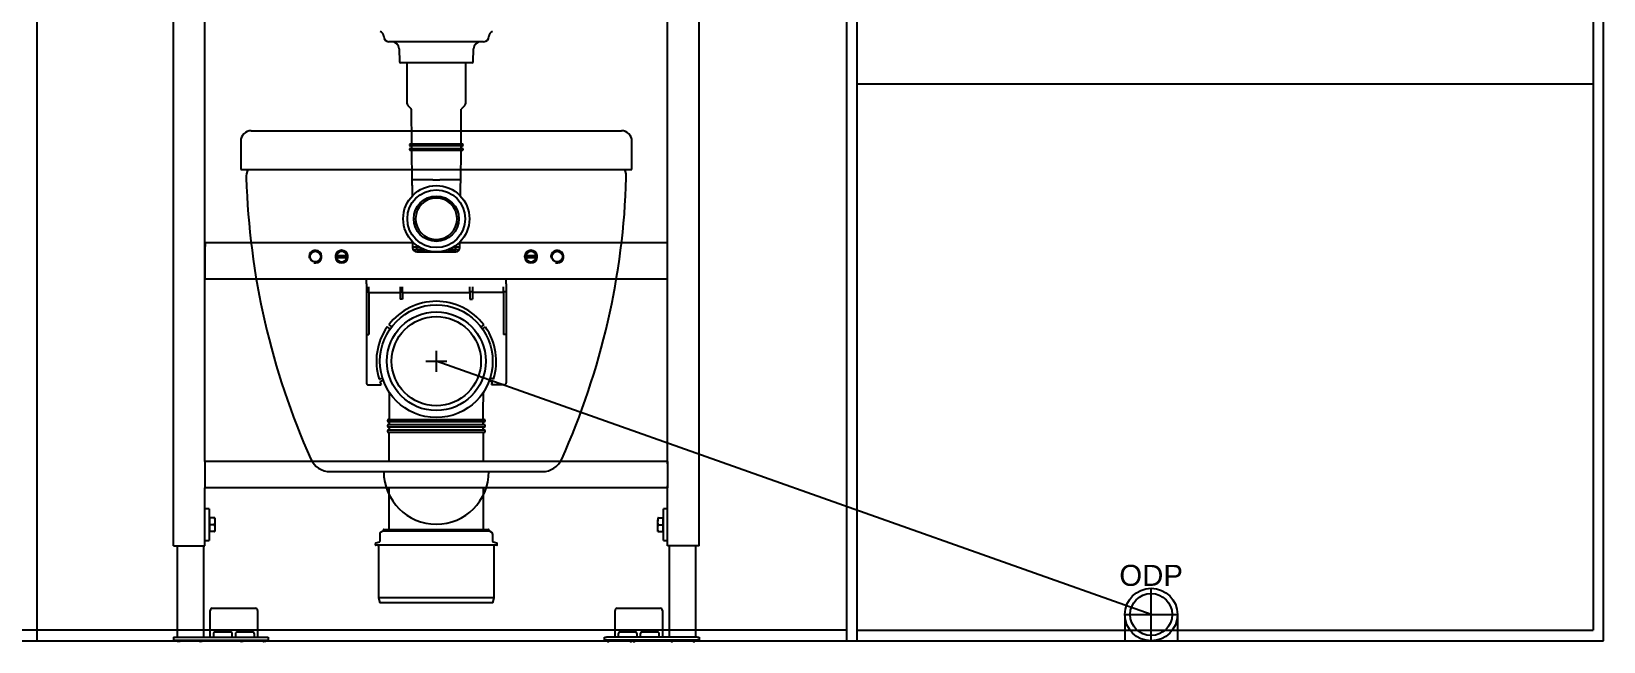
# Model space of a CAD drawing. Header units: millimetres. Extents: x 976 to 9349, y -1578 to 2211.
# Drawn here: x 3966.7 to 4116.2, y 973.6 to 1031.7 of the extents above; entities that cross this region are included whole.
import ezdxf
from ezdxf.lldxf.tags import DXFTag

# ---------------------------------------------------------------- set-up
doc = ezdxf.new("R2010")
doc.units = ezdxf.units.MM
for name, color, linetype in [('Inst - odpływ', 35, 'Continuous'), ('Płytki', 254, 'Continuous'), ('Wbudowane', 175, 'Continuous'), ('Ściany', 7, 'Continuous')]:
    doc.layers.add(name, color=color, linetype=linetype)
tags = doc.linetypes.add('06B018', pattern=[6.75, 4.32, -0.54, 0.09, -0.54, 0.09, -0.54, 0.09, -0.54]).pattern_tags.tags
tags[18:19] = [DXFTag(74, 4), DXFTag(75, 0), DXFTag(340, '0'), DXFTag(46, 1.0), DXFTag(50, 0.0), DXFTag(44, 0.0), DXFTag(45, 0.0)]
tags[16:17] = [DXFTag(74, 4), DXFTag(75, 0), DXFTag(340, '0'), DXFTag(46, 1.0), DXFTag(50, 0.0), DXFTag(44, 0.0), DXFTag(45, 0.0)]
tags[14:15] = [DXFTag(74, 4), DXFTag(75, 0), DXFTag(340, '0'), DXFTag(46, 1.0), DXFTag(50, 0.0), DXFTag(44, 0.0), DXFTag(45, 0.0)]
tags[12:13] = [DXFTag(74, 4), DXFTag(75, 0), DXFTag(340, '0'), DXFTag(46, 1.0), DXFTag(50, 0.0), DXFTag(44, 0.0), DXFTag(45, 0.0)]
tags[10:11] = [DXFTag(74, 4), DXFTag(75, 0), DXFTag(340, '0'), DXFTag(46, 1.0), DXFTag(50, 0.0), DXFTag(44, 0.0), DXFTag(45, 0.0)]
tags[8:9] = [DXFTag(74, 4), DXFTag(75, 0), DXFTag(340, '0'), DXFTag(46, 1.0), DXFTag(50, 0.0), DXFTag(44, 0.0), DXFTag(45, 0.0)]
tags[6:7] = [DXFTag(74, 4), DXFTag(75, 0), DXFTag(340, '0'), DXFTag(46, 1.0), DXFTag(50, 0.0), DXFTag(44, 0.0), DXFTag(45, 0.0)]
tags[4:5] = [DXFTag(74, 4), DXFTag(75, 0), DXFTag(340, '0'), DXFTag(46, 1.0), DXFTag(50, 0.0), DXFTag(44, 0.0), DXFTag(45, 0.0)]

# ---------------------------------------------------------------- blocks, each defined once
blk = doc.blocks.new('Z$W@#22483')
for p, q in [((237.3, 0), (237.3, 257.2)), ((0, 0), (237.3, 0))]:
    blk.add_line(p, q)
blk = doc.blocks.new('Z$W@#11419')
for p, q in [((1, 37.42), (36.2, 37.42)), ((0, 36.42), (0, 33.72)), ((37.2, 33.72), (37.2, 36.42)), ((0, 33.72), (37.2, 33.72)), ((2.53, 33.72), (34.67, 33.72)), ((18.6, 16.5), (18.6, 14.5)), ((17.6, 15.5), (19.6, 15.5)), ((8.5, 5), (28.7, 5))]:
    blk.add_line(p, q)
for centre, radius, start, end in [((1, 36.42), 1, 90, 180), ((36.2, 36.42), 1, 0, 90), ((2.53, 33), 2, 158.8052, 181.7005), ((70.98, 35.03), 70.48, 181.7005, 204.1636), ((-33.78, 35.03), 70.48, 335.8364, 358.2995), ((34.67, 33), 2, 358.2995, 21.1948), ((8.5, 7), 2, 204.1636, 270), ((28.7, 7), 2, 270, 335.8364), ((18.6, 5), 5, 180, 0)]:
    blk.add_arc(centre, radius, start, end)
blk = doc.blocks.new('Z$W@#19358')
for p, q in [((0, 60), (70, 60)), ((0, 60), (0, 0)), ((70, 60), (70, 0)), ((0, 52), (70, 52)), ((0, 0), (70, 0))]:
    blk.add_line(p, q)

msp = doc.modelspace()

# ---------------------------------------------------------------- linework, layer by layer
at = {"linetype": 'Continuous'}
for p, q in [((3980.168, 982.768), (3980.168, 1090.108)), ((4030.168, 982.768), (4030.168, 1090.108)), ((3983.168, 990.768), (3983.168, 1087.266)), ((4027.168, 990.568), (4027.168, 1087.266)), ((4000.168, 1031.213), (4000.168, 1031.208)), ((4009.668, 1030.708), (4000.668, 1030.708)), ((4010.168, 1031.208), (4010.168, 1031.213)), ((4001.622, 1030.033), (4001.665, 1028.805)), ((4008.572, 1028.708), (4001.765, 1028.708)), ((4002.368, 1028.708), (4002.368, 1024.868)), ((4007.968, 1024.868), (4007.968, 1028.708)), ((4008.672, 1028.805), (4008.714, 1030.033)), ((4002.456, 1024.656), (4002.775, 1024.337)), ((4002.789, 1024.302), (4002.813, 1021.008)), ((4007.523, 1021.008), (4007.547, 1024.302)), ((4007.562, 1024.337), (4007.88, 1024.656)), ((4002.628, 1020.938), (4002.628, 1020.848)), ((4002.628, 1020.508), (4002.628, 1020.418)), ((4002.678, 1020.988), (4007.658, 1020.988)), ((4007.658, 1020.798), (4002.678, 1020.798)), ((4002.678, 1020.558), (4007.658, 1020.558)), ((4007.658, 1020.368), (4002.678, 1020.368)), ((4002.815, 1020.778), (4002.816, 1020.578)), ((4002.818, 1020.348), (4002.838, 1017.568)), ((4007.498, 1017.568), (4007.518, 1020.348)), ((4007.52, 1020.578), (4007.521, 1020.778)), ((4007.708, 1020.848), (4007.708, 1020.938)), ((4007.708, 1020.418), (4007.708, 1020.508)), ((4004.828, 1017.568), (4002.838, 1017.568)), ((4004.828, 1017.568), (4005.494, 1017.568)), ((4007.498, 1017.568), (4005.494, 1017.568)), ((3983.178, 1011.618), (4002.918, 1011.618)), ((3983.178, 1011.618), (3983.178, 1011.218)), ((3983.178, 1008.568), (3983.178, 1011.218)), ((4002.918, 1011.618), (4002.918, 1011.218)), ((4002.918, 1011.218), (4002.918, 1011.118)), ((4003.318, 1011.168), (4002.924, 1011.168)), ((4003.318, 1010.918), (4002.972, 1010.918)), ((4003.318, 1010.918), (4003.318, 1011.169)), ((4003.318, 1011.169), (4003.545, 1011.169)), ((4003.318, 1011.168), (4003.318, 1011.169)), ((4004.064, 1010.918), (4003.318, 1010.918)), ((4003.318, 1010.918), (4004.063, 1010.918)), ((4003.318, 1010.918), (4003.318, 1010.918)), ((4003.318, 1010.718), (4007.018, 1010.718)), ((4004.268, 1010.718), (4004.268, 1010.757)), ((4005.118, 1011.844), (4005.118, 1011.894)), ((4005.118, 1011.844), (4005.118, 1011.719)), ((4005.218, 1011.894), (4005.218, 1011.844)), ((4005.218, 1011.844), (4005.218, 1011.719)), ((4006.068, 1010.757), (4006.068, 1010.718)), ((4007.019, 1010.918), (4006.273, 1010.918)), ((4006.273, 1010.918), (4007.018, 1010.918)), ((4006.791, 1011.169), (4007.018, 1011.169)), ((4007.018, 1010.918), (4007.018, 1011.169)), ((4007.018, 1011.169), (4007.019, 1011.168)), ((4007.018, 1010.918), (4007.019, 1010.918)), ((4007.413, 1011.168), (4007.019, 1011.168)), ((4007.365, 1010.918), (4007.019, 1010.918)), ((4007.418, 1011.618), (4027.158, 1011.618)), ((4007.418, 1011.218), (4007.418, 1011.618)), ((4007.418, 1011.118), (4007.418, 1011.218)), ((4027.158, 1011.218), (4027.158, 1011.618)), ((4027.158, 1008.568), (4027.158, 1011.218)), ((3995.677, 1010.363), (3995.576, 1010.363)), ((3995.677, 1010.173), (3995.576, 1010.173)), ((3995.677, 1010.363), (3996.659, 1010.363)), ((3995.677, 1010.173), (3996.659, 1010.173)), ((3996.761, 1010.363), (3996.659, 1010.363)), ((3996.761, 1010.173), (3996.659, 1010.173)), ((4013.677, 1010.363), (4013.576, 1010.363)), ((4013.677, 1010.173), (4013.576, 1010.173)), ((4013.677, 1010.363), (4014.659, 1010.363)), ((4013.677, 1010.173), (4014.659, 1010.173)), ((4014.761, 1010.363), (4014.659, 1010.363)), ((4014.761, 1010.173), (4014.659, 1010.173)), ((3983.178, 1008.168), (3983.178, 1008.568)), ((3983.178, 1008.168), (4027.158, 1008.168)), ((3998.518, 1007.668), (3998.518, 1008.168)), ((3998.518, 1007.668), (3998.518, 1006.916)), ((4011.818, 1007.668), (4011.818, 1008.168)), ((4011.818, 1007.668), (4011.818, 1006.916)), ((4027.158, 1008.168), (4027.158, 1008.568)), ((3998.518, 1006.916), (3998.768, 1006.916)), ((3998.518, 1006.916), (3998.518, 1002.858)), ((3998.768, 1006.916), (3998.768, 1007.403)), ((3998.768, 1006.916), (3998.768, 1002.858)), ((3998.768, 1006.868), (4001.718, 1006.868)), ((4001.718, 1007.403), (4001.718, 1006.916)), ((4001.718, 1006.916), (4001.968, 1006.916)), ((4001.718, 1006.916), (4001.718, 1006.228)), ((4001.968, 1006.228), (4001.718, 1006.228)), ((4001.968, 1006.916), (4001.968, 1007.403)), ((4001.968, 1006.916), (4001.968, 1006.228)), ((4001.968, 1006.868), (4008.368, 1006.868)), ((4008.368, 1006.916), (4008.368, 1007.403)), ((4008.618, 1006.916), (4008.368, 1006.916)), ((4008.368, 1006.916), (4008.368, 1006.228)), ((4008.368, 1006.228), (4008.618, 1006.228)), ((4008.618, 1007.403), (4008.618, 1006.916)), ((4008.618, 1006.916), (4008.618, 1006.228)), ((4011.568, 1006.868), (4008.618, 1006.868)), ((4011.568, 1006.916), (4011.568, 1007.403)), ((4011.568, 1006.916), (4011.568, 1002.858)), ((4011.818, 1006.916), (4011.568, 1006.916)), ((4011.818, 1006.916), (4011.818, 1002.858)), ((4000.778, 1003.392), (4000.499, 1003.587)), ((4000.647, 1003.789), (4000.926, 1003.594)), ((4009.689, 1003.789), (4009.411, 1003.594)), ((4009.559, 1003.392), (4009.837, 1003.587)), ((3998.518, 1002.858), (3998.518, 998.268)), ((3998.518, 1002.858), (3998.768, 1002.858)), ((4011.818, 1002.858), (4011.568, 1002.858)), ((4011.818, 1002.858), (4011.818, 998.268)), ((3999.732, 998.605), (4000.051, 998.722)), ((4010.605, 998.605), (4010.285, 998.722)), ((3998.718, 998.068), (3999.931, 998.068)), ((4000.131, 998.485), (3999.812, 998.369)), ((4010.205, 998.485), (4010.524, 998.369)), ((4011.618, 998.068), (4010.405, 998.068)), ((4000.698, 996.288), (4000.698, 994.808)), ((4009.638, 994.808), (4009.638, 996.288)), ((4000.638, 994.788), (4009.698, 994.788)), ((4009.698, 994.548), (4000.638, 994.548)), ((4000.638, 994.288), (4009.698, 994.288)), ((4000.698, 994.528), (4000.698, 994.308)), ((4009.638, 994.308), (4009.638, 994.528)), ((4009.698, 994.048), (4000.638, 994.048)), ((4000.638, 993.788), (4009.698, 993.788)), ((4009.698, 993.548), (4000.638, 993.548)), ((4000.668, 993.528), (4000.668, 990.768)), ((4000.698, 994.028), (4000.698, 993.808)), ((4009.638, 993.808), (4009.638, 994.028)), ((4009.668, 990.768), (4009.668, 993.528)), ((3983.168, 990.768), (3983.168, 990.568)), ((4027.168, 990.768), (3983.168, 990.768)), ((3983.168, 990.568), (3983.168, 988.468)), ((4027.168, 990.768), (4027.168, 990.568)), ((4027.168, 990.568), (4027.168, 988.468)), ((3983.168, 988.468), (3983.168, 988.268)), ((3983.168, 982.768), (3983.168, 988.268)), ((4027.168, 988.268), (3983.168, 988.268)), ((4000.668, 988.268), (4000.668, 984.318)), ((4009.668, 984.318), (4009.668, 988.268)), ((4027.168, 982.768), (4027.168, 988.468)), ((4027.168, 988.468), (4027.168, 988.268)), ((3983.568, 986.268), (3983.168, 986.268)), ((3983.568, 986.268), (3983.568, 983.268)), ((3983.618, 985.35), (3983.608, 985.35)), ((3983.618, 984.768), (3983.618, 985.418)), ((3984.071, 985.418), (3983.618, 985.418)), ((3984.098, 985.418), (3984.071, 985.418)), ((3984.071, 985.418), (3984.098, 985.093)), ((3984.098, 985.418), (3984.098, 985.093)), ((4026.238, 985.093), (4026.265, 985.418)), ((4026.265, 985.418), (4026.238, 985.418)), ((4026.238, 985.418), (4026.238, 985.093)), ((4026.265, 985.418), (4026.718, 985.418)), ((4026.718, 985.418), (4026.718, 984.768)), ((4026.728, 985.35), (4026.718, 985.35)), ((4026.768, 983.268), (4026.768, 986.268)), ((4027.168, 986.268), (4026.768, 986.268)), ((3983.608, 984.187), (3983.618, 984.187)), ((3983.618, 984.118), (3983.618, 984.768)), ((3984.071, 984.768), (3983.618, 984.768)), ((3984.071, 984.118), (3983.618, 984.118)), ((3984.098, 985.093), (3984.071, 984.768)), ((3984.071, 984.768), (3984.098, 984.443)), ((3984.098, 984.443), (3984.071, 984.118)), ((3984.071, 984.118), (3984.098, 984.118)), ((3984.098, 985.093), (3984.098, 984.443)), ((3984.098, 984.443), (3984.098, 984.118)), ((3999.788, 983.842), (3999.788, 983.156)), ((4000.143, 984.188), (3999.876, 984.008)), ((4000.143, 984.268), (4000.143, 984.188)), ((4000.143, 984.188), (4010.193, 984.188)), ((4000.193, 984.318), (4010.143, 984.318)), ((4010.193, 984.188), (4010.193, 984.268)), ((4010.46, 984.008), (4010.193, 984.188)), ((4010.548, 983.156), (4010.548, 983.842)), ((4026.238, 984.443), (4026.238, 985.093)), ((4026.265, 984.768), (4026.238, 985.093)), ((4026.238, 984.443), (4026.265, 984.768)), ((4026.238, 984.118), (4026.238, 984.443)), ((4026.265, 984.118), (4026.238, 984.443)), ((4026.238, 984.118), (4026.265, 984.118)), ((4026.265, 984.768), (4026.718, 984.768)), ((4026.265, 984.118), (4026.718, 984.118)), ((4026.718, 984.768), (4026.718, 984.118)), ((4026.718, 984.187), (4026.728, 984.187)), ((3980.168, 982.768), (3980.368, 982.768)), ((3980.368, 982.768), (3982.968, 982.768)), ((3980.518, 982.768), (3980.518, 974.068)), ((3982.968, 982.768), (3983.168, 982.768)), ((3983.018, 982.768), (3983.018, 974.068)), ((3983.168, 983.268), (3983.568, 983.268)), ((3999.368, 982.967), (3999.368, 982.868)), ((3999.751, 983.108), (3999.405, 983.015)), ((4010.918, 982.818), (3999.418, 982.818)), ((3999.668, 982.768), (3999.668, 977.818)), ((4010.931, 983.015), (4010.585, 983.108)), ((4010.668, 977.818), (4010.668, 982.768)), ((4010.968, 982.868), (4010.968, 982.967)), ((4026.768, 983.268), (4027.168, 983.268)), ((4027.368, 982.768), (4027.168, 982.768)), ((4027.318, 982.768), (4027.318, 974.068)), ((4029.968, 982.768), (4027.368, 982.768)), ((4029.818, 982.768), (4029.818, 974.068)), ((4030.168, 982.768), (4029.968, 982.768)), ((4010.668, 977.818), (3999.668, 977.818)), ((3999.668, 977.818), (3999.802, 977.318)), ((4010.534, 977.318), (4010.668, 977.818)), ((3983.668, 974.268), (3983.668, 976.618)), ((3983.868, 976.818), (3987.968, 976.818)), ((3988.168, 976.618), (3988.168, 974.268)), ((4010.534, 977.318), (3999.802, 977.318)), ((4022.168, 974.268), (4022.168, 976.618)), ((4022.368, 976.818), (4026.468, 976.818)), ((4026.668, 976.618), (4026.668, 974.268)), ((3980.168, 974.068), (3980.168, 973.768)), ((3980.168, 974.068), (3980.368, 974.068)), ((3980.168, 973.768), (3980.368, 973.768)), ((3980.368, 974.068), (3988.968, 974.068)), ((3980.368, 973.768), (3988.968, 973.768)), ((3980.531, 973.763), (3980.595, 973.653)), ((3980.732, 973.648), (3980.604, 973.648)), ((3980.741, 973.653), (3980.805, 973.763)), ((3982.631, 973.763), (3982.695, 973.653)), ((3982.832, 973.648), (3982.704, 973.648)), ((3982.841, 973.653), (3982.905, 973.763)), ((3983.668, 974.068), (3983.668, 974.268)), ((3983.968, 974.358), (3983.968, 974.268)), ((3983.968, 974.268), (3983.968, 974.136)), ((3985.568, 974.558), (3984.168, 974.558)), ((3985.768, 974.268), (3985.768, 974.358)), ((3985.768, 974.136), (3985.768, 974.268)), ((3986.068, 974.358), (3986.068, 974.268)), ((3986.068, 974.268), (3986.068, 974.136)), ((3987.668, 974.558), (3986.268, 974.558)), ((3986.531, 973.763), (3986.595, 973.653)), ((3986.732, 973.648), (3986.604, 973.648)), ((3986.741, 973.653), (3986.805, 973.763)), ((3987.868, 974.268), (3987.868, 974.358)), ((3987.868, 974.136), (3987.868, 974.268)), ((3988.168, 974.268), (3988.168, 974.068)), ((3988.681, 973.763), (3988.745, 973.653)), ((3988.882, 973.648), (3988.754, 973.648)), ((3988.891, 973.653), (3988.955, 973.763)), ((3988.968, 974.068), (3989.168, 974.068)), ((3988.968, 973.768), (3989.168, 973.768)), ((3989.168, 974.068), (3989.168, 973.768)), ((4021.168, 973.768), (4021.168, 974.068)), ((4021.168, 974.068), (4021.368, 974.068)), ((4021.368, 973.768), (4021.168, 973.768)), ((4029.968, 974.068), (4021.368, 974.068)), ((4029.968, 973.768), (4021.368, 973.768)), ((4021.378, 973.768), (4021.445, 973.653)), ((4021.454, 973.648), (4021.582, 973.648)), ((4021.591, 973.653), (4021.658, 973.768)), ((4022.168, 974.068), (4022.168, 974.268)), ((4022.468, 974.358), (4022.468, 974.268)), ((4022.468, 974.268), (4022.468, 974.136)), ((4024.068, 974.558), (4022.668, 974.558)), ((4023.528, 973.768), (4023.595, 973.653)), ((4023.604, 973.648), (4023.732, 973.648)), ((4023.741, 973.653), (4023.808, 973.768)), ((4023.828, 973.768), (4023.895, 973.653)), ((4023.904, 973.648), (4024.032, 973.648)), ((4024.041, 973.653), (4024.108, 973.768)), ((4024.268, 974.268), (4024.268, 974.358)), ((4024.268, 974.136), (4024.268, 974.268)), ((4024.568, 974.358), (4024.568, 974.268)), ((4024.568, 974.268), (4024.568, 974.136)), ((4026.168, 974.558), (4024.768, 974.558)), ((4026.368, 974.268), (4026.368, 974.358)), ((4026.368, 974.136), (4026.368, 974.268)), ((4026.668, 974.268), (4026.668, 974.068)), ((4027.428, 973.768), (4027.495, 973.653)), ((4027.504, 973.648), (4027.632, 973.648)), ((4027.641, 973.653), (4027.708, 973.768)), ((4029.528, 973.768), (4029.595, 973.653)), ((4029.604, 973.648), (4029.732, 973.648)), ((4029.741, 973.653), (4029.808, 973.768)), ((4029.968, 974.068), (4030.168, 974.068)), ((4030.168, 973.768), (4029.968, 973.768)), ((4030.168, 974.068), (4030.168, 973.768))]:
    msp.add_line(p, q, dxfattribs=at)
for centre, radius in [((4005.168, 1013.868), 3.15), ((4005.168, 1013.868), 2.75), ((4005.168, 1013.868), 2.15), ((3993.668, 1010.268), 0.505), ((4016.668, 1010.268), 0.505), ((4005.168, 1000.318), 5.36), ((4005.168, 1000.318), 4.695), ((4005.168, 1000.318), 4.245)]:
    msp.add_circle(centre, radius, dxfattribs=at)
for centre, radius, start, end in [((3999.668, 1031.213), 0.5, 0, 71.58742), ((4010.668, 1031.213), 0.5, 108.41258, 180), ((4000.668, 1031.208), 0.5, 180, 270), ((4000.922, 1030.008), 0.7, 2, 90), ((4009.414, 1030.008), 0.7, 90, 178), ((4009.668, 1031.208), 0.5, 270, 0), ((4001.765, 1028.808), 0.1, 182, 270), ((4008.572, 1028.808), 0.1, 270, 358), ((4002.668, 1024.868), 0.3, 180, 225), ((4002.739, 1024.302), 0.05, 0.41518, 45), ((4007.597, 1024.302), 0.05, 135, 179.58482), ((4007.668, 1024.868), 0.3, 315, 0), ((4002.678, 1020.938), 0.05, 90, 180), ((4002.678, 1020.848), 0.05, 180, 270), ((4002.678, 1020.508), 0.05, 90, 180), ((4002.678, 1020.418), 0.05, 180, 270), ((4002.793, 1021.008), 0.02, 270, 0.41518), ((4002.795, 1020.778), 0.02, 0.41518, 90), ((4002.796, 1020.578), 0.02, 270, 0.41518), ((4002.798, 1020.348), 0.02, 0.41518, 90), ((4007.538, 1020.348), 0.02, 90, 179.58482), ((4007.54, 1020.578), 0.02, 179.58482, 270), ((4007.541, 1020.778), 0.02, 90, 179.58482), ((4007.543, 1021.008), 0.02, 179.58482, 270), ((4007.658, 1020.938), 0.05, 0, 90), ((4007.658, 1020.848), 0.05, 270, 0), ((4007.658, 1020.508), 0.05, 0, 90), ((4007.658, 1020.418), 0.05, 270, 0), ((4005.168, 1013.867), 1.974, 271.45177, 268.54867), ((3993.668, 1010.268), 0.6, 255, 195), ((3996.168, 1010.268), 0.6, 9.11017, 170.88983), ((3996.168, 1010.268), 0.493, 255, 195), ((3996.168, 1010.268), 0.5, 10.95278, 169.04722), ((4003.318, 1011.118), 0.4, 180, 270), ((4004.144, 1010.758), 0.124, 356.81352, 69.65518), ((4005.168, 1013.868), 1.975, 268.54938, 271.45062), ((4006.189, 1010.762), 0.119, 111.81017, 180.09219), ((4007.018, 1011.118), 0.4, 270, 0), ((4014.168, 1010.268), 0.6, 9.11017, 170.88983), ((4014.168, 1010.268), 0.493, 255, 195), ((4014.168, 1010.268), 0.5, 10.95278, 169.04722), ((4016.668, 1010.268), 0.6, 255, 195), ((3996.168, 1010.268), 0.6, 170.88983, 189.11017), ((3996.168, 1010.268), 0.6, 189.11017, 350.88983), ((3996.168, 1010.268), 0.5, 190.95278, 349.04722), ((3996.168, 1010.268), 0.6, 350.88983, 9.11017), ((4014.168, 1010.268), 0.6, 170.88983, 189.11017), ((4014.168, 1010.268), 0.6, 189.11017, 350.88983), ((4014.168, 1010.268), 0.5, 190.95278, 349.04722), ((4014.168, 1010.268), 0.6, 350.88983, 9.11017), ((4005.168, 1000.318), 5.7, 37.51378, 142.48622), ((4005.168, 1000.318), 5.7, 145, 197.48622), ((4005.168, 1000.318), 5.7, 342.51378, 35), ((3998.718, 998.268), 0.2, 180, 270), ((4005.168, 1000.318), 5.7, 200, 203.24956), ((4059.352, 997.015), 58.658, 179.64421, 180.70959), ((3950.985, 997.015), 58.658, 359.29041, 0.37133), ((4005.168, 1000.318), 5.7, 336.75044, 340), ((4011.618, 998.268), 0.2, 270, 0), ((4000.638, 994.668), 0.12, 90, 270), ((4000.638, 994.168), 0.12, 90, 270), ((4000.678, 994.808), 0.02, 270, 0), ((4000.678, 994.528), 0.02, 0, 90), ((4000.678, 994.308), 0.02, 270, 0), ((4009.658, 994.808), 0.02, 180, 270), ((4009.658, 994.528), 0.02, 90, 180), ((4009.658, 994.308), 0.02, 180, 270), ((4009.698, 994.668), 0.12, 270, 90), ((4009.698, 994.168), 0.12, 270, 90), ((4000.638, 993.668), 0.12, 90, 270), ((4000.648, 993.528), 0.02, 0, 90), ((4000.678, 994.028), 0.02, 0, 90), ((4000.678, 993.808), 0.02, 270, 0), ((4009.658, 994.028), 0.02, 90, 180), ((4009.658, 993.808), 0.02, 180, 270), ((4009.688, 993.528), 0.02, 90, 180), ((4009.698, 993.668), 0.12, 270, 90), ((3983.608, 985.31), 0.04, 90, 180), ((4026.728, 985.31), 0.04, 0, 90), ((3983.608, 984.227), 0.04, 180, 270), ((3999.988, 983.842), 0.2, 124, 180), ((4000.193, 984.268), 0.05, 90, 180), ((4010.143, 984.268), 0.05, 0, 90), ((4010.348, 983.842), 0.2, 0, 56), ((4026.728, 984.227), 0.04, 270, 0), ((3999.418, 982.967), 0.05, 105, 180), ((3999.418, 982.868), 0.05, 180, 270), ((3999.618, 982.768), 0.05, 0, 90), ((3999.738, 983.156), 0.05, 285, 0), ((4010.598, 983.156), 0.05, 180, 255), ((4010.718, 982.768), 0.05, 90, 180), ((4010.918, 982.868), 0.05, 270, 0), ((4010.918, 982.967), 0.05, 0, 75), ((3983.868, 976.618), 0.2, 90, 180), ((3987.968, 976.618), 0.2, 0, 90), ((4022.368, 976.618), 0.2, 90, 180), ((4026.468, 976.618), 0.2, 0, 90), ((3980.522, 973.758), 0.01, 30.25644, 90), ((3980.604, 973.658), 0.01, 210.25644, 270), ((3980.732, 973.658), 0.01, 270, 329.74356), ((3980.814, 973.758), 0.01, 90, 149.74356), ((3982.622, 973.758), 0.01, 30.25644, 90), ((3982.704, 973.658), 0.01, 210.25644, 270), ((3982.832, 973.658), 0.01, 270, 329.74356), ((3982.914, 973.758), 0.01, 90, 149.74356), ((3984.168, 974.358), 0.2, 90, 180), ((3985.568, 974.358), 0.2, 0, 90), ((3986.268, 974.358), 0.2, 90, 180), ((3986.522, 973.758), 0.01, 30.25644, 90), ((3986.604, 973.658), 0.01, 210.25644, 270), ((3986.732, 973.658), 0.01, 270, 329.74356), ((3986.814, 973.758), 0.01, 90, 149.74356), ((3987.668, 974.358), 0.2, 0, 90), ((3988.672, 973.758), 0.01, 30.25644, 90), ((3988.754, 973.658), 0.01, 210.25644, 270), ((3988.882, 973.658), 0.01, 270, 329.74356), ((3988.964, 973.758), 0.01, 90, 149.74356), ((4021.454, 973.658), 0.01, 210.25644, 270), ((4021.582, 973.658), 0.01, 270, 329.74356), ((4022.668, 974.358), 0.2, 90, 180), ((4023.604, 973.658), 0.01, 210.25644, 270), ((4023.732, 973.658), 0.01, 270, 329.74356), ((4023.904, 973.658), 0.01, 210.25644, 270), ((4024.032, 973.658), 0.01, 270, 329.74356), ((4024.068, 974.358), 0.2, 0, 90), ((4024.768, 974.358), 0.2, 90, 180), ((4026.168, 974.358), 0.2, 0, 90), ((4027.504, 973.658), 0.01, 210.25644, 270), ((4027.632, 973.658), 0.01, 270, 329.74356), ((4029.604, 973.658), 0.01, 210.25644, 270), ((4029.732, 973.658), 0.01, 270, 329.74356)]:
    msp.add_arc(centre, radius, start, end, dxfattribs=at)
for points, knots in [([(4002.842, 1017.547), (4002.847, 1017.386), (4002.856, 1017.119), (4002.869, 1016.718), (4002.877, 1016.356), (4002.881, 1016.13), (4002.883, 1016.009)], [0.00703933, 0.00703933, 0.00703933, 0.00703933, 0.06363833, 0.11442856, 0.15272072, 0.19771777, 0.19771777, 0.19771777, 0.19771777]), ([(4007.453, 1016.007), (4007.454, 1016.066), (4007.458, 1016.267), (4007.465, 1016.627), (4007.479, 1017.095), (4007.489, 1017.386), (4007.495, 1017.553)], [0.80227859, 0.80227859, 0.80227859, 0.80227859, 0.82398902, 0.876664, 0.9352228, 0.99378654, 0.99378654, 0.99378654, 0.99378654]), ([(3984.036, 974.068), (3984.024, 974.068), (3984.014, 974.069), (3983.996, 974.073), (3983.988, 974.077), (3983.977, 974.088), (3983.974, 974.095), (3983.969, 974.113), (3983.968, 974.124), (3983.968, 974.136)], [0, 0, 0, 0, 0.25, 0.25, 0.5, 0.5, 0.75, 0.75, 1, 1, 1, 1]), ([(3985.768, 974.136), (3985.768, 974.124), (3985.767, 974.114), (3985.763, 974.096), (3985.759, 974.088), (3985.748, 974.077), (3985.741, 974.073), (3985.723, 974.069), (3985.712, 974.068), (3985.7, 974.068)], [0, 0, 0, 0, 0.25, 0.25, 0.5, 0.5, 0.75, 0.75, 1, 1, 1, 1]), ([(3986.136, 974.068), (3986.124, 974.068), (3986.114, 974.069), (3986.096, 974.073), (3986.088, 974.077), (3986.077, 974.088), (3986.074, 974.095), (3986.069, 974.113), (3986.068, 974.124), (3986.068, 974.136)], [0, 0, 0, 0, 0.25, 0.25, 0.5, 0.5, 0.75, 0.75, 1, 1, 1, 1]), ([(3987.868, 974.136), (3987.868, 974.124), (3987.867, 974.114), (3987.863, 974.096), (3987.859, 974.088), (3987.848, 974.077), (3987.841, 974.073), (3987.823, 974.069), (3987.812, 974.068), (3987.8, 974.068)], [0, 0, 0, 0, 0.25, 0.25, 0.5, 0.5, 0.75, 0.75, 1, 1, 1, 1]), ([(4022.536, 974.068), (4022.524, 974.068), (4022.514, 974.069), (4022.496, 974.073), (4022.488, 974.077), (4022.477, 974.088), (4022.474, 974.095), (4022.469, 974.113), (4022.468, 974.124), (4022.468, 974.136)], [0, 0, 0, 0, 0.25, 0.25, 0.5, 0.5, 0.75, 0.75, 1, 1, 1, 1]), ([(4024.268, 974.136), (4024.268, 974.124), (4024.267, 974.114), (4024.263, 974.096), (4024.259, 974.088), (4024.248, 974.077), (4024.241, 974.073), (4024.223, 974.069), (4024.212, 974.068), (4024.2, 974.068)], [0, 0, 0, 0, 0.25, 0.25, 0.5, 0.5, 0.75, 0.75, 1, 1, 1, 1]), ([(4024.636, 974.068), (4024.624, 974.068), (4024.614, 974.069), (4024.596, 974.073), (4024.588, 974.077), (4024.577, 974.088), (4024.574, 974.095), (4024.569, 974.113), (4024.568, 974.124), (4024.568, 974.136)], [0, 0, 0, 0, 0.25, 0.25, 0.5, 0.5, 0.75, 0.75, 1, 1, 1, 1]), ([(4026.368, 974.136), (4026.368, 974.124), (4026.367, 974.114), (4026.363, 974.096), (4026.359, 974.088), (4026.348, 974.077), (4026.341, 974.073), (4026.323, 974.069), (4026.312, 974.068), (4026.3, 974.068)], [0, 0, 0, 0, 0.25, 0.25, 0.5, 0.5, 0.75, 0.75, 1, 1, 1, 1])]:
    msp.add_open_spline(points, degree=3, knots=knots, dxfattribs=at)
msp.add_open_spline([(4007.115, 1014.16), (4007.124, 1014.11), (4007.128, 1014.062), (4007.132, 1014.007)], degree=3, dxfattribs=at)
at = {"layer": 'Inst - odpływ', "linetype": '06B018'}
msp.add_line((4073.146, 976.217), (4005.168, 1000.318), dxfattribs=at)
at = {"layer": 'Inst - odpływ'}
for p, q in [((4073.146, 973.717), (4073.146, 978.717)), ((4070.646, 976.217), (4075.646, 976.217)), ((4070.646, 976.217), (4070.646, 973.717)), ((4075.646, 976.217), (4075.646, 973.717))]:
    msp.add_line(p, q, dxfattribs=at)
for radius in [2.5, 2]:
    msp.add_circle((4073.146, 976.217), radius, dxfattribs=at)
at = {"layer": 'Płytki'}
for p, q in [((4045.168, 1034.717), (4045.168, 973.717)), ((4044.168, 974.717), (3879.868, 974.717))]:
    msp.add_line(p, q, dxfattribs=at)
at = {"layer": 'Ściany'}
for p, q in [((3967.168, 1093.717), (3967.168, 973.717)), ((4044.168, 1093.717), (4044.168, 973.717))]:
    msp.add_line(p, q, dxfattribs=at)

# ---------------------------------------------------------------- block references
at = {"layer": 'Wbudowane'}
for name, p in [('Z$W@#19358', (4045.168, 974.717)), ('Z$W@#11419', (3986.568, 984.818))]:
    msp.add_blockref(name, p, dxfattribs=at)
at = {"layer": 'Ściany'}
msp.add_blockref('Z$W@#22483', (3878.868, 973.717), dxfattribs=at)

# ---------------------------------------------------------------- texts
at = {"layer": 'Inst - odpływ', "insert": (4073.146, 979.933), "char_height": 2, "width": 6, "attachment_point": 5}
msp.add_mtext('{\\fArial|b0|i0|c238|p0;ODP}', dxfattribs=at)

doc.saveas('drawing.dxf')
